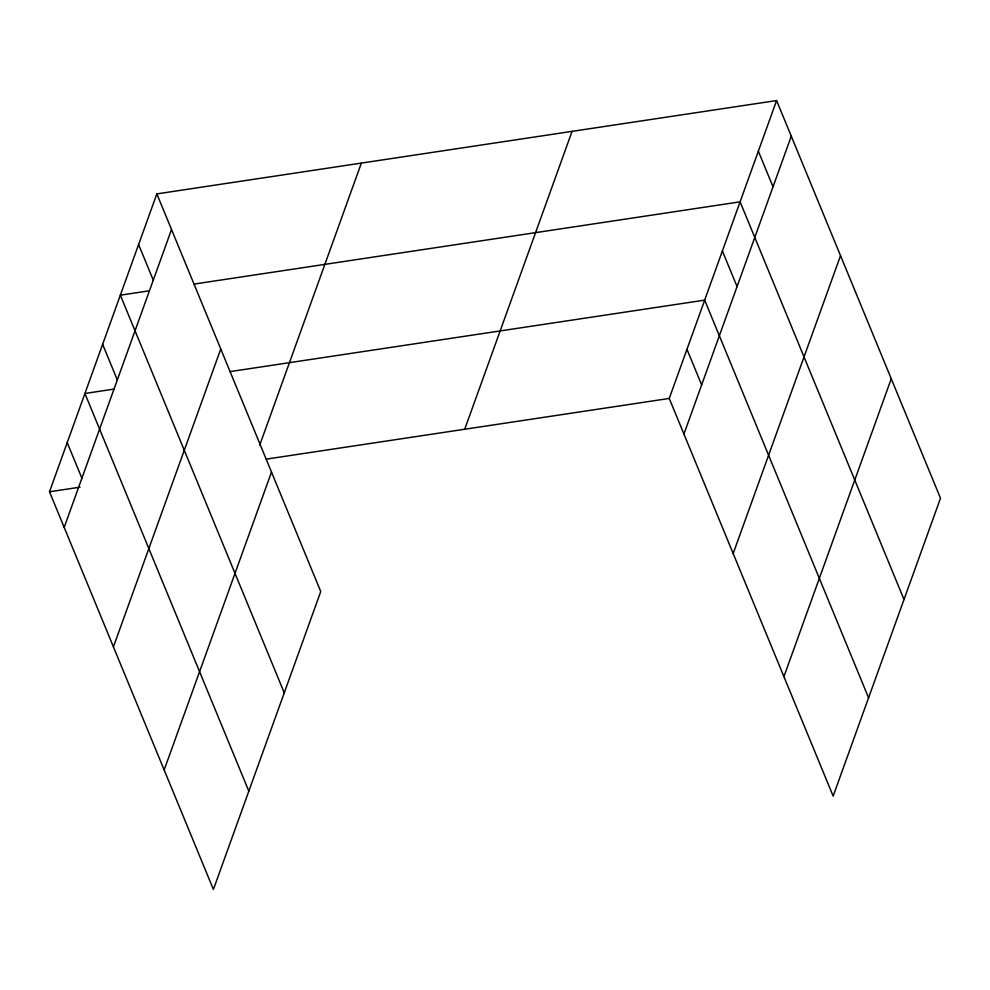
<?xml version="1.0" encoding="UTF-8"?>
<svg xmlns="http://www.w3.org/2000/svg" width="990" height="990" viewBox="0 0 990 990"><rect width="100%" height="100%" fill="white"/><g stroke="black" fill="none" stroke-linecap="round" stroke-linejoin="round"><path stroke-width="1.49" d="M156.841 193.892L320.748 591.562L213.407 889.441L49.5 491.77L156.841 193.892L776.593 100.559L940.5 498.23L833.159 796.109L669.252 398.438L776.593 100.559M64.177 527.398L171.518 229.519M113.429 646.866L220.77 348.987M259.751 445.067L361.362 163.09M164.167 769.96L271.507 472.082M464.731 429.239L572.072 131.361M683.929 434.053L791.27 136.175M733.182 553.534L840.522 255.655M783.919 676.628L891.26 378.749M149.342 290.8L120.347 295.169L284.254 692.839M193.607 284.142L740.099 201.836L904.006 599.507M113.924 389.107L84.917 393.476L248.824 791.146M229.915 371.634L704.67 300.131L868.577 697.802M49.5 491.77L80.029 487.179M266.236 459.137L669.252 398.438M758.34 151.198L773.029 186.813M722.391 250.99L737.067 286.605M686.961 349.284L701.65 384.912M138.588 244.53L153.277 280.158M102.638 344.322L117.315 379.937M67.209 442.617L81.898 478.244"/></g></svg>
